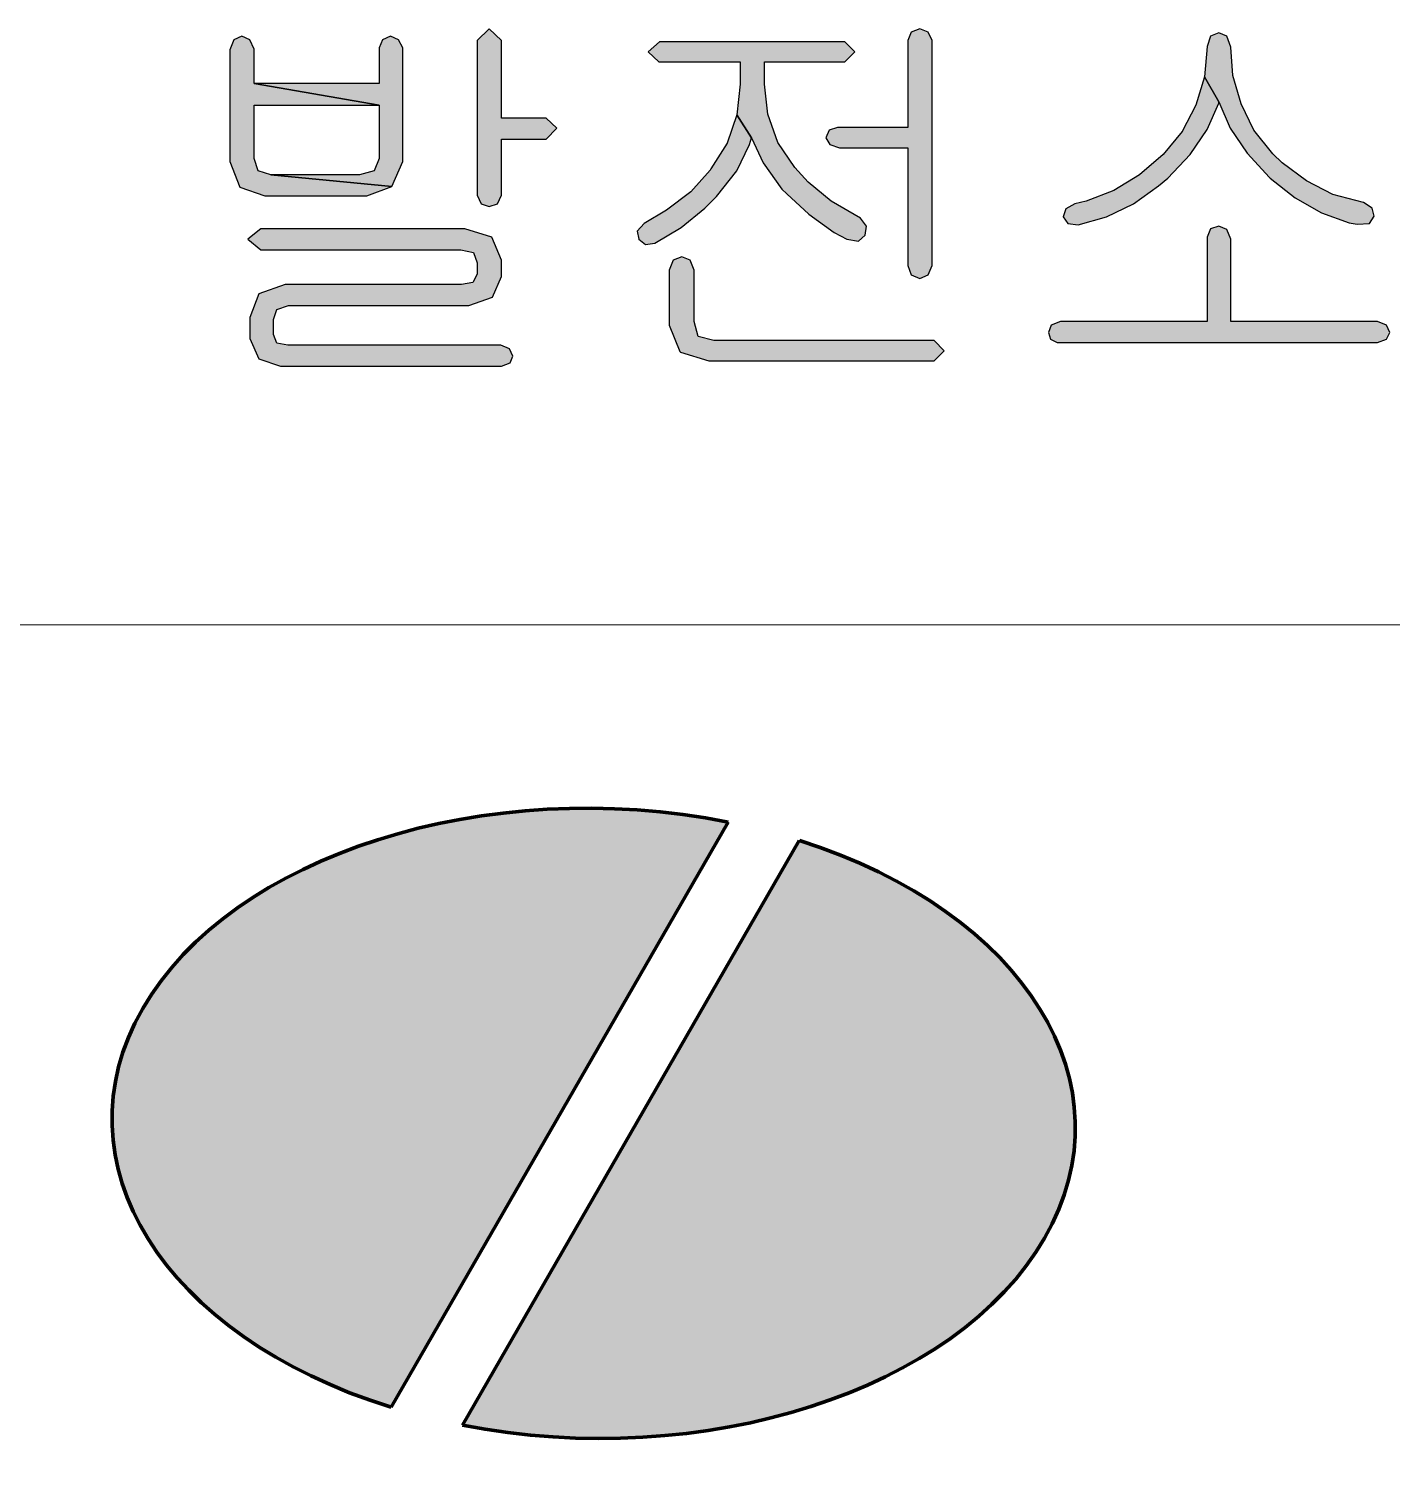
# Model space of a CAD drawing. Header units: inches. Extents: x 1128 to 1969, y -3 to 591.
# Drawn here: x 1870.38 to 1888.68, y 96.05 to 115.44 of the extents above; entities that cross this region are included whole.
import ezdxf

# ---------------------------------------------------------------- set-up
doc = ezdxf.new("R2010")
doc.units = ezdxf.units.IN
doc.header["$MEASUREMENT"] = 0
for name, color, linetype in [('BG 0 -1', 7, 'Continuous'), ('BG Default', 7, 'Continuous'), ('BG happy form$0$TITLE-BOX', 7, 'Continuous')]:
    doc.layers.add(name, color=color, linetype=linetype)

msp = doc.modelspace()

# ---------------------------------------------------------------- hatches: boundary and pattern name
at = {"layer": 'BG 0 -1', "linetype": 'ByBlock'}
for color, points in [(5, [(1879.777, 104.782), (1879.56, 104.823), (1879.341, 104.858), (1879.12, 104.889), (1878.898, 104.915), (1878.675, 104.935), (1878.451, 104.951), (1878.226, 104.961), (1878.001, 104.967), (1877.776, 104.967), (1877.551, 104.962), (1877.327, 104.952), (1877.104, 104.937), (1876.881, 104.917), (1876.66, 104.892), (1876.441, 104.861), (1876.223, 104.826), (1876.007, 104.786), (1875.794, 104.741), (1875.584, 104.691), (1875.376, 104.636), (1875.171, 104.577), (1874.97, 104.513), (1874.773, 104.444), (1874.579, 104.371), (1874.39, 104.293), (1874.204, 104.211), (1874.024, 104.125), (1873.848, 104.035), (1873.677, 103.941), (1873.511, 103.843), (1873.351, 103.741), (1873.196, 103.636), (1873.047, 103.527), (1872.904, 103.415), (1872.767, 103.299), (1872.636, 103.181), (1872.512, 103.059), (1872.395, 102.935), (1872.284, 102.808), (1872.18, 102.678), (1872.083, 102.546), (1871.993, 102.412), (1871.91, 102.276), (1871.835, 102.138), (1871.767, 101.998), (1871.707, 101.857), (1871.654, 101.714), (1871.609, 101.571), (1871.571, 101.426), (1871.542, 101.28), (1871.52, 101.134), (1871.506, 100.987), (1871.499, 100.84), (1871.501, 100.693), (1871.51, 100.546), (1871.527, 100.399), (1871.552, 100.252), (1871.585, 100.107), (1871.625, 99.961), (1871.673, 99.817), (1871.729, 99.674), (1871.792, 99.532), (1871.862, 99.392), (1871.941, 99.253), (1872.026, 99.116), (1872.118, 98.981), (1872.218, 98.848), (1872.325, 98.718), (1872.438, 98.589), (1872.558, 98.464), (1872.685, 98.341), (1872.818, 98.221), (1872.957, 98.104), (1873.102, 97.991), (1873.253, 97.88), (1873.41, 97.773), (1873.573, 97.67), (1873.74, 97.57), (1873.913, 97.474), (1874.091, 97.383), (1874.273, 97.295), (1874.46, 97.211), (1874.651, 97.132), (1874.846, 97.057), (1875.045, 96.986), (1875.248, 96.92)]), (80, [(1876.206, 96.679), (1876.425, 96.639), (1876.646, 96.604), (1876.868, 96.574), (1877.092, 96.55), (1877.317, 96.53), (1877.543, 96.516), (1877.769, 96.506), (1877.996, 96.502), (1878.222, 96.504), (1878.448, 96.51), (1878.674, 96.521), (1878.899, 96.538), (1879.122, 96.56), (1879.344, 96.587), (1879.565, 96.619), (1879.783, 96.656), (1880, 96.698), (1880.213, 96.745), (1880.424, 96.797), (1880.632, 96.854), (1880.837, 96.915), (1881.038, 96.981), (1881.236, 97.052), (1881.429, 97.127), (1881.619, 97.207), (1881.803, 97.291), (1881.984, 97.379), (1882.159, 97.472), (1882.329, 97.568), (1882.493, 97.668), (1882.652, 97.772), (1882.806, 97.88), (1882.953, 97.991), (1883.095, 98.106), (1883.23, 98.223), (1883.358, 98.344), (1883.48, 98.468), (1883.596, 98.594), (1883.704, 98.723), (1883.805, 98.855), (1883.899, 98.989), (1883.986, 99.125), (1884.066, 99.263), (1884.138, 99.403), (1884.202, 99.544), (1884.259, 99.687), (1884.308, 99.831), (1884.35, 99.977), (1884.383, 100.123), (1884.409, 100.27), (1884.427, 100.418), (1884.436, 100.566), (1884.438, 100.714), (1884.432, 100.862), (1884.418, 101.01), (1884.397, 101.158), (1884.367, 101.305), (1884.329, 101.451), (1884.284, 101.597), (1884.231, 101.741), (1884.17, 101.885), (1884.102, 102.027), (1884.026, 102.167), (1883.942, 102.305), (1883.852, 102.442), (1883.754, 102.577), (1883.649, 102.709), (1883.537, 102.839), (1883.418, 102.966), (1883.293, 103.091), (1883.161, 103.212), (1883.023, 103.331), (1882.878, 103.446), (1882.728, 103.558), (1882.571, 103.667), (1882.409, 103.772), (1882.242, 103.874), (1882.069, 103.971), (1881.891, 104.065), (1881.709, 104.154), (1881.522, 104.239), (1881.33, 104.32), (1881.135, 104.397), (1880.935, 104.469), (1880.732, 104.536)])]:
    msp.add_hatch(color=color, dxfattribs=at).paths.add_polyline_path(points)
at = {"layer": 'BG Default', "linetype": 'Continuous'}
for points in [[(1876.566, 115.439), (1876.403, 115.284), (1876.403, 113.204), (1876.457, 113.086), (1876.566, 113.05), (1876.675, 113.086), (1876.73, 113.204), (1876.73, 113.958), (1877.329, 113.958), (1877.475, 114.103), (1877.329, 114.24), (1876.73, 114.24), (1876.73, 115.284)], [(1882.352, 115.439), (1882.234, 115.393), (1882.188, 115.284), (1882.188, 114.113), (1881.244, 114.113), (1881.135, 114.076), (1881.089, 113.976), (1881.144, 113.885), (1881.271, 113.84), (1882.188, 113.84), (1882.188, 112.26), (1882.234, 112.132), (1882.352, 112.087), (1882.461, 112.132), (1882.515, 112.26), (1882.515, 115.284), (1882.461, 115.393)], [(1886.366, 115.384), (1886.258, 115.339), (1886.212, 115.202), (1886.176, 114.794), (1886.366, 114.458), (1886.521, 114.103), (1886.748, 113.767), (1887.048, 113.44), (1887.057, 113.431), (1887.393, 113.168), (1887.747, 112.968), (1888.119, 112.832), (1888.228, 112.814), (1888.392, 112.823), (1888.456, 112.923), (1888.428, 113.032), (1888.31, 113.104), (1887.901, 113.213), (1887.547, 113.395), (1887.22, 113.64), (1887.093, 113.758), (1886.839, 114.076), (1886.666, 114.43), (1886.557, 114.812), (1886.53, 115.193), (1886.475, 115.339)], [(1875.24, 115.339), (1875.131, 115.293), (1875.086, 115.184), (1875.086, 114.703), (1873.406, 114.703), (1875.086, 114.412), (1875.086, 113.695), (1875.022, 113.531), (1874.822, 113.477), (1873.633, 113.477), (1875.258, 113.322), (1875.404, 113.658), (1875.404, 115.184), (1875.349, 115.293)], [(1881.344, 115.266), (1878.855, 115.266), (1878.701, 115.13), (1878.846, 114.994), (1879.936, 114.994), (1879.936, 114.694), (1879.891, 114.285), (1880.09, 113.976), (1880.245, 113.64), (1880.499, 113.286), (1880.563, 113.222), (1880.862, 112.95), (1881.198, 112.705), (1881.371, 112.614), (1881.525, 112.587), (1881.616, 112.668), (1881.634, 112.786), (1881.553, 112.895), (1881.162, 113.123), (1880.853, 113.377), (1880.672, 113.577), (1880.445, 113.913), (1880.308, 114.294), (1880.263, 114.694), (1880.263, 114.703), (1880.263, 114.994), (1881.344, 114.994), (1881.48, 115.13)], [(1876.239, 112.75), (1873.496, 112.75), (1873.324, 112.614), (1873.496, 112.469), (1876.185, 112.469), (1876.357, 112.432), (1876.403, 112.296), (1876.403, 112.142), (1876.348, 112.033), (1876.194, 112.005), (1873.823, 112.005), (1873.469, 111.878), (1873.351, 111.56), (1873.351, 111.279), (1873.469, 111.006), (1873.76, 110.906), (1876.73, 110.906), (1876.848, 110.952), (1876.884, 111.043), (1876.839, 111.142), (1876.721, 111.188), (1873.86, 111.188), (1873.714, 111.215), (1873.669, 111.333), (1873.669, 111.533), (1873.714, 111.669), (1873.869, 111.724), (1876.294, 111.724), (1876.612, 111.833), (1876.73, 112.114), (1876.73, 112.332), (1876.603, 112.641)], [(1886.366, 112.786), (1886.258, 112.75), (1886.212, 112.641), (1886.212, 111.506), (1884.241, 111.506), (1884.114, 111.46), (1884.078, 111.36), (1884.105, 111.27), (1884.196, 111.224), (1888.501, 111.224), (1888.619, 111.27), (1888.664, 111.36), (1888.619, 111.46), (1888.501, 111.506), (1886.53, 111.506), (1886.53, 112.614), (1886.475, 112.741)], [(1879.155, 112.378), (1879.037, 112.332), (1878.982, 112.196), (1878.982, 111.46), (1879.128, 111.106), (1879.137, 111.097), (1879.518, 110.979), (1879.527, 110.979), (1882.543, 110.979), (1882.679, 111.115), (1882.543, 111.251), (1879.582, 111.251), (1879.373, 111.306), (1879.318, 111.506), (1879.318, 112.196), (1879.264, 112.332)]]:
    msp.add_hatch(color=3, dxfattribs=at).paths.add_polyline_path(points)
at = {"layer": 'BG Default', "linetype": 'ByBlock'}
for points in [[(1875.086, 114.412), (1873.406, 114.703), (1873.406, 115.166), (1873.351, 115.293), (1873.242, 115.339), (1873.133, 115.293), (1873.079, 115.157), (1873.079, 113.658), (1873.215, 113.313), (1873.551, 113.195), (1874.922, 113.195), (1875.258, 113.322), (1873.633, 113.477), (1873.46, 113.531), (1873.406, 113.695), (1873.406, 114.412)], [(1886.176, 114.794), (1886.058, 114.412), (1885.876, 114.058), (1885.622, 113.749), (1885.304, 113.477), (1884.959, 113.268), (1884.586, 113.123), (1884.432, 113.086), (1884.314, 113.023), (1884.277, 112.914), (1884.341, 112.823), (1884.477, 112.805), (1884.859, 112.914), (1885.222, 113.086), (1885.558, 113.331), (1885.685, 113.431), (1885.985, 113.749), (1886.212, 114.085), (1886.366, 114.439), (1886.366, 114.458)], [(1879.891, 114.285), (1879.763, 113.904), (1879.545, 113.558), (1879.536, 113.54), (1879.273, 113.25), (1878.946, 113.004), (1878.646, 112.823), (1878.555, 112.723), (1878.574, 112.614), (1878.664, 112.541), (1878.792, 112.559), (1879.146, 112.768), (1879.464, 113.032), (1879.618, 113.186), (1879.891, 113.531), (1880.063, 113.885), (1880.09, 113.976)]]:
    msp.add_hatch(color=3, dxfattribs=at).paths.add_polyline_path(points)

# ---------------------------------------------------------------- linework, layer by layer
at = {"layer": 'BG 0 -1', "color": 7, "linetype": 'Continuous', "lineweight": 9}
msp.add_line((1795.093, 107.434), (1944.36, 107.434), dxfattribs=at)
at = {"layer": 'BG 0 -1', "color": 3, "linetype": 'Continuous', "lineweight": 25}
for points in [[(1873.242, 115.339), (1873.133, 115.293), (1873.079, 115.157), (1873.079, 113.658), (1873.215, 113.313), (1873.551, 113.195), (1874.922, 113.195), (1875.258, 113.322), (1873.633, 113.477), (1873.46, 113.531), (1873.406, 113.695), (1873.406, 114.412), (1875.086, 114.412), (1873.406, 114.703), (1873.406, 115.166), (1873.351, 115.293)], [(1886.176, 114.794), (1886.058, 114.412), (1885.876, 114.058), (1885.622, 113.749), (1885.304, 113.477), (1884.959, 113.268), (1884.586, 113.123), (1884.432, 113.086), (1884.314, 113.023), (1884.277, 112.914), (1884.341, 112.823), (1884.477, 112.805), (1884.859, 112.914), (1885.222, 113.086), (1885.558, 113.331), (1885.685, 113.431), (1885.985, 113.749), (1886.212, 114.085), (1886.366, 114.439), (1886.366, 114.458)], [(1879.891, 114.285), (1879.763, 113.904), (1879.545, 113.558), (1879.536, 113.54), (1879.273, 113.25), (1878.946, 113.004), (1878.646, 112.823), (1878.555, 112.723), (1878.574, 112.614), (1878.664, 112.541), (1878.792, 112.559), (1879.146, 112.768), (1879.464, 113.032), (1879.618, 113.186), (1879.891, 113.531), (1880.063, 113.885), (1880.09, 113.976)]]:
    msp.add_lwpolyline(points, close=True, dxfattribs=at)
at = {"layer": 'BG 0 -1', "color": 7, "linetype": 'Continuous', "lineweight": 0}
for points in [[(1879.777, 104.782), (1879.56, 104.823), (1879.341, 104.858), (1879.12, 104.889), (1878.898, 104.915), (1878.675, 104.935), (1878.451, 104.951), (1878.226, 104.961), (1878.001, 104.967), (1877.776, 104.967), (1877.551, 104.962), (1877.327, 104.952), (1877.104, 104.937), (1876.881, 104.917), (1876.66, 104.892), (1876.441, 104.861), (1876.223, 104.826), (1876.007, 104.786), (1875.794, 104.741), (1875.584, 104.691), (1875.376, 104.636), (1875.171, 104.577), (1874.97, 104.513), (1874.773, 104.444), (1874.579, 104.371), (1874.39, 104.293), (1874.204, 104.211), (1874.024, 104.125), (1873.848, 104.035), (1873.677, 103.941), (1873.511, 103.843), (1873.351, 103.741), (1873.196, 103.636), (1873.047, 103.527), (1872.904, 103.415), (1872.767, 103.299), (1872.636, 103.181), (1872.512, 103.059), (1872.395, 102.935), (1872.284, 102.808), (1872.18, 102.678), (1872.083, 102.546), (1871.993, 102.412), (1871.91, 102.276), (1871.835, 102.138), (1871.767, 101.998), (1871.707, 101.857), (1871.654, 101.714), (1871.609, 101.571), (1871.571, 101.426), (1871.542, 101.28), (1871.52, 101.134), (1871.506, 100.987), (1871.499, 100.84), (1871.501, 100.693), (1871.51, 100.546), (1871.527, 100.399), (1871.552, 100.252), (1871.585, 100.107), (1871.625, 99.961), (1871.673, 99.817), (1871.729, 99.674), (1871.792, 99.532), (1871.862, 99.392), (1871.941, 99.253), (1872.026, 99.116), (1872.118, 98.981), (1872.218, 98.848), (1872.325, 98.718), (1872.438, 98.589), (1872.558, 98.464), (1872.685, 98.341), (1872.818, 98.221), (1872.957, 98.104), (1873.102, 97.991), (1873.253, 97.88), (1873.41, 97.773), (1873.573, 97.67), (1873.74, 97.57), (1873.913, 97.474), (1874.091, 97.383), (1874.273, 97.295), (1874.46, 97.211), (1874.651, 97.132), (1874.846, 97.057), (1875.045, 96.986), (1875.248, 96.92)], [(1876.206, 96.679), (1876.425, 96.639), (1876.646, 96.604), (1876.868, 96.574), (1877.092, 96.55), (1877.317, 96.53), (1877.543, 96.516), (1877.769, 96.506), (1877.996, 96.502), (1878.222, 96.504), (1878.448, 96.51), (1878.674, 96.521), (1878.899, 96.538), (1879.122, 96.56), (1879.344, 96.587), (1879.565, 96.619), (1879.783, 96.656), (1880, 96.698), (1880.213, 96.745), (1880.424, 96.797), (1880.632, 96.854), (1880.837, 96.915), (1881.038, 96.981), (1881.236, 97.052), (1881.429, 97.127), (1881.619, 97.207), (1881.803, 97.291), (1881.984, 97.379), (1882.159, 97.472), (1882.329, 97.568), (1882.493, 97.668), (1882.652, 97.772), (1882.806, 97.88), (1882.953, 97.991), (1883.095, 98.106), (1883.23, 98.223), (1883.358, 98.344), (1883.48, 98.468), (1883.596, 98.594), (1883.704, 98.723), (1883.805, 98.855), (1883.899, 98.989), (1883.986, 99.125), (1884.066, 99.263), (1884.138, 99.403), (1884.202, 99.544), (1884.259, 99.687), (1884.308, 99.831), (1884.35, 99.977), (1884.383, 100.123), (1884.409, 100.27), (1884.427, 100.418), (1884.436, 100.566), (1884.438, 100.714), (1884.432, 100.862), (1884.418, 101.01), (1884.397, 101.158), (1884.367, 101.305), (1884.329, 101.451), (1884.284, 101.597), (1884.231, 101.741), (1884.17, 101.885), (1884.102, 102.027), (1884.026, 102.167), (1883.942, 102.305), (1883.852, 102.442), (1883.754, 102.577), (1883.649, 102.709), (1883.537, 102.839), (1883.418, 102.966), (1883.293, 103.091), (1883.161, 103.212), (1883.023, 103.331), (1882.878, 103.446), (1882.728, 103.558), (1882.571, 103.667), (1882.409, 103.772), (1882.242, 103.874), (1882.069, 103.971), (1881.891, 104.065), (1881.709, 104.154), (1881.522, 104.239), (1881.33, 104.32), (1881.135, 104.397), (1880.935, 104.469), (1880.732, 104.536)]]:
    msp.add_lwpolyline(points, close=True, dxfattribs=at)
at = {"layer": 'BG Default', "color": 3, "linetype": 'Continuous', "lineweight": 25}
for points in [[(1876.566, 115.439), (1876.403, 115.284), (1876.403, 113.204), (1876.457, 113.086), (1876.566, 113.05), (1876.675, 113.086), (1876.73, 113.204), (1876.73, 113.958), (1877.329, 113.958), (1877.475, 114.103), (1877.329, 114.24), (1876.73, 114.24), (1876.73, 115.284)], [(1882.352, 115.439), (1882.234, 115.393), (1882.188, 115.284), (1882.188, 114.113), (1881.244, 114.113), (1881.135, 114.076), (1881.089, 113.976), (1881.144, 113.885), (1881.271, 113.84), (1882.188, 113.84), (1882.188, 112.26), (1882.234, 112.132), (1882.352, 112.087), (1882.461, 112.132), (1882.515, 112.26), (1882.515, 115.284), (1882.461, 115.393)], [(1886.366, 115.384), (1886.258, 115.339), (1886.212, 115.202), (1886.176, 114.794), (1886.366, 114.458), (1886.521, 114.103), (1886.748, 113.767), (1887.048, 113.44), (1887.057, 113.431), (1887.393, 113.168), (1887.747, 112.968), (1888.119, 112.832), (1888.228, 112.814), (1888.392, 112.823), (1888.456, 112.923), (1888.428, 113.032), (1888.31, 113.104), (1887.901, 113.213), (1887.547, 113.395), (1887.22, 113.64), (1887.093, 113.758), (1886.839, 114.076), (1886.666, 114.43), (1886.557, 114.812), (1886.53, 115.193), (1886.475, 115.339)], [(1875.24, 115.339), (1875.131, 115.293), (1875.086, 115.184), (1875.086, 114.703), (1873.406, 114.703), (1875.086, 114.412), (1875.086, 113.695), (1875.022, 113.531), (1874.822, 113.477), (1873.633, 113.477), (1875.258, 113.322), (1875.404, 113.658), (1875.404, 115.184), (1875.349, 115.293)], [(1881.344, 115.266), (1878.855, 115.266), (1878.701, 115.13), (1878.846, 114.994), (1879.936, 114.994), (1879.936, 114.694), (1879.891, 114.285), (1880.09, 113.976), (1880.245, 113.64), (1880.499, 113.286), (1880.563, 113.222), (1880.862, 112.95), (1881.198, 112.705), (1881.371, 112.614), (1881.525, 112.587), (1881.616, 112.668), (1881.634, 112.786), (1881.553, 112.895), (1881.162, 113.123), (1880.853, 113.377), (1880.672, 113.577), (1880.445, 113.913), (1880.308, 114.294), (1880.263, 114.694), (1880.263, 114.703), (1880.263, 114.994), (1881.344, 114.994), (1881.48, 115.13)], [(1876.239, 112.75), (1873.496, 112.75), (1873.324, 112.614), (1873.496, 112.469), (1876.185, 112.469), (1876.357, 112.432), (1876.403, 112.296), (1876.403, 112.142), (1876.348, 112.033), (1876.194, 112.005), (1873.823, 112.005), (1873.469, 111.878), (1873.351, 111.56), (1873.351, 111.279), (1873.469, 111.006), (1873.76, 110.906), (1876.73, 110.906), (1876.848, 110.952), (1876.884, 111.043), (1876.839, 111.142), (1876.721, 111.188), (1873.86, 111.188), (1873.714, 111.215), (1873.669, 111.333), (1873.669, 111.533), (1873.714, 111.669), (1873.869, 111.724), (1876.294, 111.724), (1876.612, 111.833), (1876.73, 112.114), (1876.73, 112.332), (1876.603, 112.641)], [(1886.366, 112.786), (1886.258, 112.75), (1886.212, 112.641), (1886.212, 111.506), (1884.241, 111.506), (1884.114, 111.46), (1884.078, 111.36), (1884.105, 111.27), (1884.196, 111.224), (1888.501, 111.224), (1888.619, 111.27), (1888.664, 111.36), (1888.619, 111.46), (1888.501, 111.506), (1886.53, 111.506), (1886.53, 112.614), (1886.475, 112.741)], [(1879.155, 112.378), (1879.037, 112.332), (1878.982, 112.196), (1878.982, 111.46), (1879.128, 111.106), (1879.137, 111.097), (1879.518, 110.979), (1879.527, 110.979), (1882.543, 110.979), (1882.679, 111.115), (1882.543, 111.251), (1879.582, 111.251), (1879.373, 111.306), (1879.318, 111.506), (1879.318, 112.196), (1879.264, 112.332)]]:
    msp.add_lwpolyline(points, close=True, dxfattribs=at)
at = {"layer": 'BG Default', "color": 7, "linetype": 'Continuous', "lineweight": 0}
for points in [[(1875.086, 114.412), (1873.406, 114.703), (1873.406, 115.166), (1873.351, 115.293), (1873.242, 115.339), (1873.133, 115.293), (1873.079, 115.157), (1873.079, 113.658), (1873.215, 113.313), (1873.551, 113.195), (1874.922, 113.195), (1875.258, 113.322), (1873.633, 113.477), (1873.46, 113.531), (1873.406, 113.695), (1873.406, 114.412)], [(1886.176, 114.794), (1886.058, 114.412), (1885.876, 114.058), (1885.622, 113.749), (1885.304, 113.477), (1884.959, 113.268), (1884.586, 113.123), (1884.432, 113.086), (1884.314, 113.023), (1884.277, 112.914), (1884.341, 112.823), (1884.477, 112.805), (1884.859, 112.914), (1885.222, 113.086), (1885.558, 113.331), (1885.685, 113.431), (1885.985, 113.749), (1886.212, 114.085), (1886.366, 114.439), (1886.366, 114.458)], [(1879.891, 114.285), (1879.763, 113.904), (1879.545, 113.558), (1879.536, 113.54), (1879.273, 113.25), (1878.946, 113.004), (1878.646, 112.823), (1878.555, 112.723), (1878.574, 112.614), (1878.664, 112.541), (1878.792, 112.559), (1879.146, 112.768), (1879.464, 113.032), (1879.618, 113.186), (1879.891, 113.531), (1880.063, 113.885), (1880.09, 113.976)]]:
    msp.add_lwpolyline(points, close=True, dxfattribs=at)
at = {"layer": 'BG happy form$0$TITLE-BOX', "color": 5, "linetype": 'Continuous', "lineweight": 100}
msp.add_line((1875.248, 96.92), (1879.777, 104.782), dxfattribs=at)
at = {"layer": 'BG happy form$0$TITLE-BOX', "color": 80, "linetype": 'Continuous', "lineweight": 100}
msp.add_line((1876.206, 96.679), (1880.732, 104.536), dxfattribs=at)
at = {"layer": 'BG happy form$0$TITLE-BOX', "color": 5, "linetype": 'Continuous', "lineweight": 100}
msp.add_ellipse((1877.969, 100.735), major_axis=(6.47, -0.104), ratio=0.654054, start_param=1.298066, end_param=4.288804, dxfattribs=at)
at = {"layer": 'BG happy form$0$TITLE-BOX', "color": 80, "linetype": 'Continuous', "lineweight": 100}
msp.add_ellipse((1877.969, 100.735), major_axis=(-6.47, 0.104), ratio=0.654054, start_param=1.305326, end_param=4.281544, dxfattribs=at)

doc.saveas('drawing.dxf')
